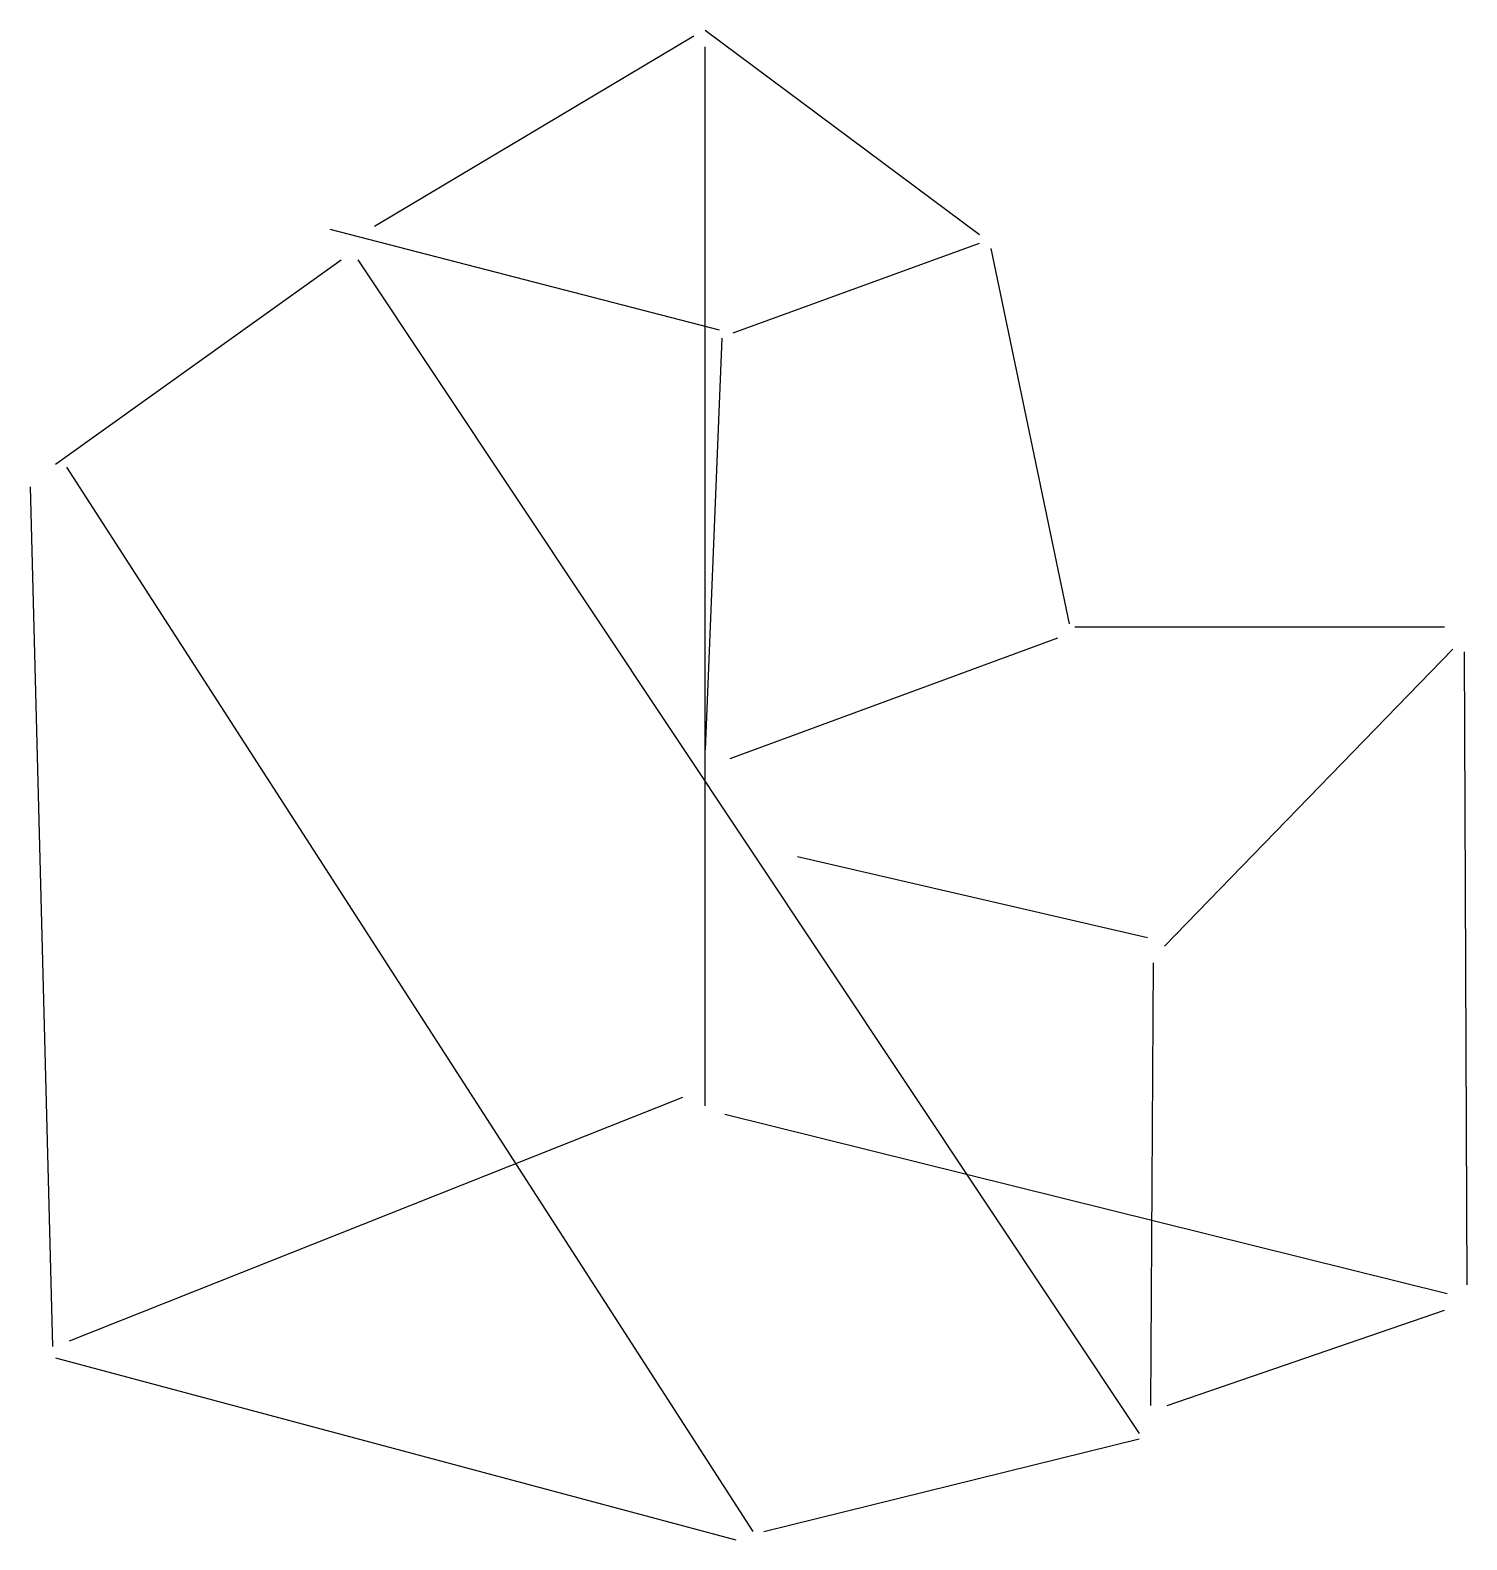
# Model space of a CAD drawing. Header units: metres. Extents: x -156 to 128, y -135 to 163.
import ezdxf

# ---------------------------------------------------------------- set-up
doc = ezdxf.new("R2010")
doc.units = ezdxf.units.M

msp = doc.modelspace()

# ---------------------------------------------------------------- linework, layer by layer
at = {"color": 0, "linetype": 'CONTINUOUS'}
for p, q in [((-88.228155, 124.459779), (-25.168533, 162.07429)), ((-22.955915, 163.180599), (31.253233, 122.800315)), ((-22.955915, -49.230757), (-22.955915, 159.861672)), ((-97.078628, 123.906625), (-20.190142, 103.99306)), ((-17.424369, 103.439905), (31.253233, 121.140852)), ((33.465852, 120.034543), (48.95418, 45.91183)), ((-151.287776, 77.44164), (-94.866009, 117.821924)), ((-91.547082, 117.821924), (62.783044, -113.949842)), ((-19.636987, 102.333596), (-22.955915, 21.019874)), ((-149.075158, 76.888486), (-13.552287, -133.310252)), ((-156.266167, 73.016404), (-151.840931, -96.80205)), ((50.060489, 45.358675), (123.076893, 45.358675)), ((-17.977524, 19.36041), (46.741562, 43.146057)), ((67.761435, -17.700946), (124.736356, 40.933438)), ((126.948975, 40.380284), (127.502129, -84.63265)), ((-4.701814, 0), (64.442508, -16.041483)), ((65.548817, -21.019874), (64.995662, -108.418297)), ((-148.522003, -95.695741), (-27.381151, -47.571293)), ((-19.083833, -50.890221), (123.630047, -86.292114)), ((68.31459, -108.418297), (123.076893, -89.611041)), ((-151.287776, -99.014669), (-16.871215, -134.969716)), ((-11.339669, -133.310252), (62.783044, -115.056151))]:
    msp.add_line(p, q, dxfattribs=at)

doc.saveas('drawing.dxf')
